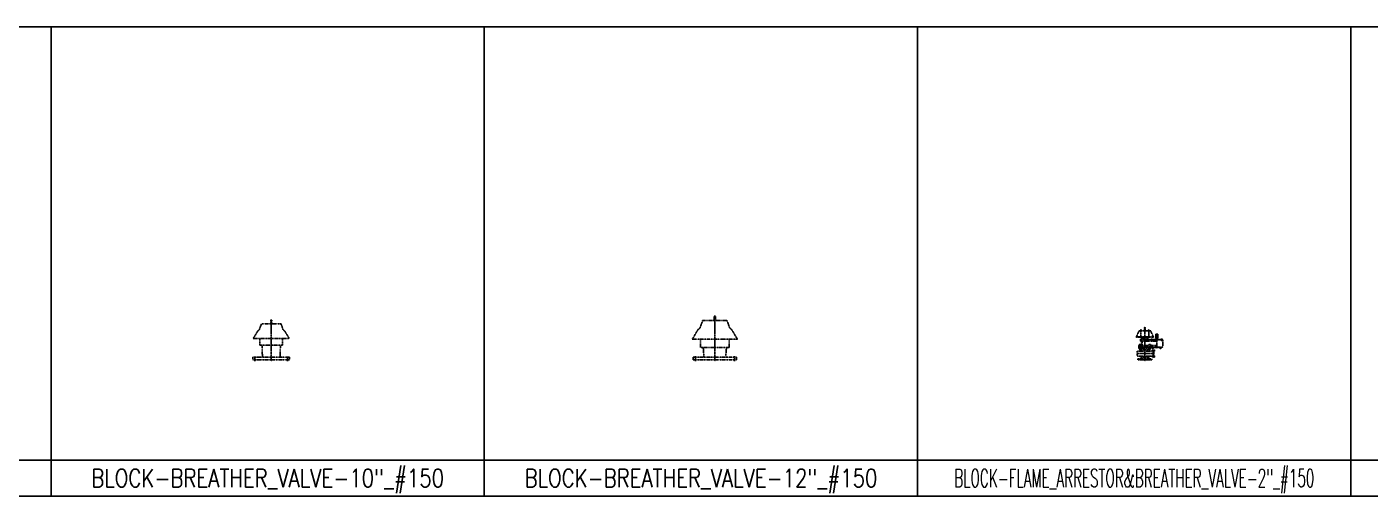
# Model space of a CAD drawing. Header units: millimetres. Extents: x -2091 to 296200, y -2515 to 5200.
# Drawn here: x 147133 to 162012, y 0 to 5200 of the extents above; entities that cross this region are included whole.
import ezdxf
from ezdxf.enums import TextEntityAlignment as Align

# ---------------------------------------------------------------- set-up
doc = ezdxf.new("R2010")
doc.units = ezdxf.units.MM
for name, pattern in [('CENTER2', [1.125, 0.75, -0.125, 0.125, -0.125]), ('CONTINU', [0]), ('PHANTOM2', [1.25, 0.625, -0.125, 0.125, -0.125, 0.125, -0.125])]:
    doc.linetypes.add(name, pattern=pattern)
doc.layers.add('WP', color=6, linetype='Continuous')
doc.styles.add('ROMANS', font='romans.shx')

msp = doc.modelspace()

# ---------------------------------------------------------------- linework, layer by layer
at = {"color": 3, "linetype": 'PHANTOM2'}
for p, q in [((149834.23, 1951.02), (149844.52, 1951.02)), ((149834.23, 1909.82), (149834.23, 1951.02)), ((149844.52, 1909.82), (149844.52, 1951.02)), ((154618.18, 1944.82), (154589.46, 1864.41)), ((154618.18, 1944.82), (154888.92, 1944.82)), ((154747.76, 1991.17), (154759.34, 1991.17)), ((154747.76, 1944.82), (154747.76, 1991.17)), ((154759.34, 1944.82), (154759.34, 1991.17)), ((154888.92, 1944.82), (154917.63, 1864.41)), ((149690.04, 1829.88), (149639.38, 1745.12)), ((149690.04, 1829.88), (149708.11, 1845.5)), ((149731.08, 1909.82), (149708.11, 1845.5)), ((149731.08, 1909.82), (149947.67, 1909.82)), ((149947.67, 1909.82), (149970.65, 1845.5)), ((149988.71, 1829.88), (149970.65, 1845.5)), ((149988.71, 1829.88), (150039.38, 1745.12)), ((154566.87, 1844.9), (154503.55, 1738.94)), ((154566.87, 1844.9), (154589.46, 1864.41)), ((154940.22, 1844.9), (154917.63, 1864.41)), ((154940.22, 1844.9), (155003.55, 1738.94)), ((159452.09, 1830.55), (159424.6, 1766.92)), ((159456.65, 1833.55), (159556.91, 1833.55)), ((159468.62, 1835.32), (159468.62, 1839.41)), ((159468.62, 1835.32), (159479.26, 1835.32)), ((159468.69, 1835.32), (159468.69, 1833.55)), ((159473.94, 1835.32), (159468.69, 1835.32)), ((159469.95, 1839.93), (159477.93, 1839.93)), ((159471.03, 1842.06), (159471.7, 1842.76)), ((159471.03, 1842.06), (159471.03, 1839.93)), ((159471.03, 1842.06), (159476.85, 1842.06)), ((159471.28, 1839.41), (159471.28, 1835.32)), ((159471.7, 1842.76), (159471.7, 1839.93)), ((159476.18, 1842.76), (159471.7, 1842.76)), ((159476.18, 1842.76), (159471.7, 1842.76)), ((159472.17, 1833.55), (159473.94, 1835.32)), ((159473.94, 1833.55), (159475.71, 1835.32)), ((159475.71, 1835.32), (159479.18, 1835.32)), ((159476.18, 1842.76), (159476.18, 1839.93)), ((159476.85, 1842.06), (159476.18, 1842.76)), ((159476.6, 1839.41), (159476.6, 1835.32)), ((159476.85, 1842.06), (159476.85, 1839.93)), ((159479.18, 1835.32), (159479.18, 1833.55)), ((159479.26, 1839.41), (159479.26, 1835.32)), ((159512.5, 1867.62), (159512.5, 1833.55)), ((159512.5, 1867.62), (159521.24, 1867.62)), ((159521.24, 1867.62), (159521.24, 1833.55)), ((159554.5, 1835.32), (159554.5, 1839.41)), ((159565.14, 1835.32), (159554.5, 1835.32)), ((159558.04, 1835.32), (159554.57, 1835.32)), ((159554.57, 1835.32), (159554.57, 1833.55)), ((159554.57, 1833.55), (159559.82, 1833.55)), ((159563.81, 1839.93), (159555.83, 1839.93)), ((159556.91, 1842.06), (159557.58, 1842.76)), ((159562.72, 1842.06), (159556.91, 1842.06)), ((159556.91, 1842.06), (159556.91, 1839.93)), ((159557.16, 1839.41), (159557.16, 1835.32)), ((159557.58, 1842.76), (159562.06, 1842.76)), ((159557.58, 1842.76), (159562.06, 1842.76)), ((159557.58, 1842.76), (159557.58, 1839.93)), ((159559.82, 1833.55), (159558.04, 1835.32)), ((159561.59, 1833.55), (159559.82, 1835.32)), ((159559.82, 1835.32), (159565.06, 1835.32)), ((159559.82, 1833.55), (159577.11, 1833.55)), ((159562.06, 1842.76), (159562.06, 1839.93)), ((159562.72, 1842.06), (159562.06, 1842.76)), ((159562.48, 1839.41), (159562.48, 1835.32)), ((159562.72, 1842.06), (159562.72, 1839.93)), ((159565.06, 1835.32), (159565.06, 1833.55)), ((159565.14, 1835.32), (159565.14, 1839.41)), ((159581.66, 1830.55), (159609.16, 1766.92)), ((159637.81, 1793.58), (159637.81, 1742.11)), ((159637.81, 1793.58), (159648.43, 1793.58)), ((159659.04, 1793.58), (159648.43, 1793.58)), ((159659.04, 1793.58), (159659.04, 1742.11)), ((149639.38, 1745.12), (150039.38, 1745.12)), ((149713.5, 1745.12), (149713.5, 1671.68)), ((149965.25, 1671.68), (149713.5, 1671.68)), ((149737.18, 1662.75), (149741.99, 1549.46)), ((149941.58, 1662.75), (149936.76, 1549.46)), ((149965.25, 1745.12), (149965.25, 1671.68)), ((154503.55, 1738.94), (155003.55, 1738.94)), ((154596.2, 1738.94), (154596.2, 1647.15)), ((154910.89, 1647.15), (154596.2, 1647.15)), ((154910.89, 1738.94), (154910.89, 1647.15)), ((159422.91, 1766.92), (159610.85, 1766.92)), ((159422.91, 1762.67), (159610.85, 1762.67)), ((159449.12, 1667.61), (159449.12, 1650.67)), ((159449.12, 1667.61), (159565.59, 1667.61)), ((159449.12, 1652.09), (159571.47, 1652.09)), ((159449.19, 1640.43), (159449.19, 1650.67)), ((159516.94, 1650.67), (159449.19, 1650.67)), ((159449.19, 1640.43), (159450.91, 1638.71)), ((159450.91, 1638.71), (159582.98, 1638.71)), ((159452.1, 1668.54), (159462.41, 1668.54)), ((159452.1, 1667.61), (159452.1, 1668.54)), ((159452.8, 1668.56), (159452.8, 1673.97)), ((159452.87, 1638.71), (159452.87, 1633.31)), ((159470.02, 1675.65), (159454.8, 1675.65)), ((159457.39, 1681.42), (159456.81, 1680.83)), ((159456.81, 1680.83), (159468.02, 1680.83)), ((159456.81, 1675.65), (159456.81, 1680.83)), ((159456.81, 1668.54), (159456.81, 1673.97)), ((159456.87, 1633.31), (159456.87, 1638.71)), ((159457.39, 1681.42), (159467.43, 1681.42)), ((159457.39, 1681.42), (159457.39, 1675.65)), ((159472.73, 1668.54), (159462.41, 1668.54)), ((159466.84, 1736.44), (159473.94, 1736.44)), ((159466.84, 1736.44), (159466.84, 1730.77)), ((159466.84, 1730.77), (159466.84, 1716.59)), ((159513.33, 1730.77), (159466.84, 1730.77)), ((159648.43, 1716.59), (159466.84, 1716.59)), ((159467.43, 1681.42), (159468.02, 1680.83)), ((159467.43, 1681.42), (159467.43, 1675.65)), ((159468.02, 1675.65), (159468.02, 1680.83)), ((159468.02, 1668.54), (159468.02, 1673.97)), ((159468.08, 1633.31), (159468.08, 1638.71)), ((159468.89, 1737.86), (159478.98, 1737.86)), ((159468.89, 1736.44), (159468.89, 1737.86)), ((159472.02, 1668.56), (159472.02, 1673.97)), ((159472.09, 1638.71), (159472.09, 1633.31)), ((159472.65, 1737.86), (159474.07, 1736.44)), ((159472.73, 1667.61), (159472.73, 1668.54)), ((159474.07, 1737.86), (159475.48, 1736.44)), ((159479.24, 1737.86), (159474.07, 1737.86)), ((159475.48, 1736.44), (159479.24, 1736.44)), ((159476.84, 1736.44), (159479.96, 1736.44)), ((159476.84, 1736.44), (159480.66, 1736.44)), ((159479.24, 1736.44), (159479.24, 1737.86)), ((159479.25, 1758.42), (159479.25, 1755.23)), ((159479.25, 1755.23), (159554.5, 1755.23)), ((159480.31, 1760.42), (159553.44, 1760.42)), ((159480.31, 1759.48), (159480.31, 1760.42)), ((159480.31, 1759.48), (159516.87, 1759.48)), ((159482.06, 1675.01), (159480.52, 1709.82)), ((159481.37, 1737.86), (159481.37, 1741.4)), ((159482.08, 1741.4), (159481.37, 1741.4)), ((159484.1, 1755.23), (159482.08, 1748.49)), ((159482.08, 1748.49), (159482.08, 1737.86)), ((159551.66, 1748.49), (159482.08, 1748.49)), ((159488.05, 1652.09), (159484.56, 1730.77)), ((159553.44, 1759.48), (159516.87, 1759.48)), ((159516.94, 1650.67), (159562.48, 1650.67)), ((159516.94, 1650.67), (159584.7, 1650.67)), ((159520.42, 1730.77), (159566.91, 1730.77)), ((159520.59, 1730.77), (159556.91, 1730.77)), ((159545.7, 1652.09), (159546.39, 1667.61)), ((159548.56, 1716.59), (159549.18, 1730.77)), ((159549.64, 1755.23), (159551.66, 1748.49)), ((159551.66, 1748.49), (159551.66, 1737.86)), ((159552.37, 1741.4), (159551.66, 1741.4)), ((159552.37, 1737.86), (159552.37, 1741.4)), ((159556.91, 1736.44), (159553.08, 1736.44)), ((159553.44, 1759.48), (159553.44, 1760.42)), ((159556.91, 1736.44), (159553.79, 1736.44)), ((159554.5, 1758.42), (159554.5, 1755.23)), ((159554.64, 1736.44), (159554.64, 1737.86)), ((159554.64, 1737.86), (159559.82, 1737.86)), ((159558.4, 1736.44), (159554.64, 1736.44)), ((159564.73, 1737.86), (159554.91, 1737.86)), ((159556.27, 1736.44), (159556.91, 1736.44)), ((159559.82, 1737.86), (159558.4, 1736.44)), ((159558.4, 1736.44), (159559.82, 1736.44)), ((159558.93, 1675.48), (159558.93, 1671.15)), ((159561.23, 1737.86), (159559.82, 1736.44)), ((159559.82, 1736.44), (159564.99, 1736.44)), ((159564.99, 1737.86), (159561.23, 1737.86)), ((159561.79, 1638.71), (159561.79, 1633.31)), ((159562.47, 1679.02), (159580.2, 1679.02)), ((159562.72, 1736.44), (159563.36, 1736.44)), ((159566.91, 1736.44), (159562.72, 1736.44)), ((159562.72, 1730.77), (159712.22, 1730.77)), ((159564.99, 1736.44), (159564.99, 1737.86)), ((159565.8, 1633.31), (159565.8, 1638.71)), ((159566.91, 1736.44), (159566.91, 1730.77)), ((159566.91, 1736.44), (159566.91, 1730.77)), ((159577.01, 1633.31), (159577.01, 1638.71)), ((159577.08, 1667.61), (159648.43, 1667.61)), ((159581.01, 1638.71), (159581.01, 1633.31)), ((159584.7, 1640.43), (159582.98, 1638.71)), ((159583.74, 1675.48), (159583.74, 1671.15)), ((159712.22, 1735.02), (159584.63, 1735.02)), ((159584.63, 1735.02), (159584.63, 1730.77)), ((159588.17, 1735.02), (159584.63, 1735.02)), ((159584.63, 1735.02), (159584.63, 1730.77)), ((159584.63, 1652.09), (159708.68, 1652.09)), ((159584.7, 1650.67), (159584.7, 1652.09)), ((159584.7, 1640.43), (159584.7, 1650.67)), ((159586.54, 1736.44), (159591.72, 1736.44)), ((159586.54, 1735.02), (159586.54, 1736.44)), ((159590.3, 1735.02), (159586.54, 1735.02)), ((159586.8, 1739.86), (159586.8, 1736.44)), ((159596.63, 1736.44), (159586.8, 1736.44)), ((159595.4, 1740.34), (159588.03, 1740.34)), ((159589.26, 1739.86), (159589.26, 1736.44)), ((159591.72, 1736.44), (159590.3, 1735.02)), ((159593.13, 1736.44), (159591.72, 1735.02)), ((159596.89, 1736.44), (159593.13, 1736.44)), ((159594.17, 1739.86), (159594.17, 1736.44)), ((159596.63, 1739.86), (159596.63, 1736.44)), ((159596.89, 1735.02), (159596.89, 1736.44)), ((159598.8, 1652.09), (159598.8, 1646.42)), ((159602.99, 1646.42), (159598.8, 1646.42)), ((159602.99, 1646.42), (159598.8, 1646.42)), ((159598.8, 1646.42), (159598.8, 1645.64)), ((159598.8, 1646.03), (159602.88, 1646.03)), ((159698.05, 1645.64), (159598.8, 1645.64)), ((159600.57, 1639.77), (159600.57, 1643.86)), ((159611.21, 1643.86), (159600.57, 1643.86)), ((159600.65, 1643.86), (159600.65, 1645.64)), ((159604.12, 1643.86), (159600.65, 1643.86)), ((159600.93, 1645.64), (159610.86, 1645.64)), ((159609.88, 1639.26), (159601.9, 1639.26)), ((159602.99, 1637.48), (159602.99, 1639.26)), ((159602.99, 1637.48), (159603.65, 1636.77)), ((159608.8, 1637.48), (159602.99, 1637.48)), ((159603.23, 1639.77), (159603.23, 1643.86)), ((159603.65, 1636.77), (159603.65, 1639.26)), ((159605.89, 1645.64), (159604.12, 1643.86)), ((159607.67, 1645.64), (159605.89, 1643.86)), ((159605.89, 1643.86), (159611.14, 1643.86)), ((159611.14, 1645.64), (159607.67, 1645.64)), ((159608.13, 1636.77), (159608.13, 1639.26)), ((159608.8, 1637.48), (159608.13, 1636.77)), ((159608.55, 1639.77), (159608.55, 1643.86)), ((159688.05, 1646.42), (159608.8, 1646.42)), ((159688.05, 1646.42), (159608.8, 1646.42)), ((159608.8, 1637.48), (159608.8, 1639.26)), ((159608.91, 1646.03), (159687.95, 1646.03)), ((159611.14, 1643.86), (159611.14, 1645.64)), ((159611.21, 1643.86), (159611.21, 1639.77)), ((159696.28, 1643.86), (159685.64, 1643.86)), ((159685.64, 1639.77), (159685.64, 1643.86)), ((159685.71, 1643.86), (159685.71, 1645.64)), ((159689.19, 1643.86), (159685.71, 1643.86)), ((159694.95, 1639.26), (159686.97, 1639.26)), ((159688.05, 1637.48), (159688.05, 1639.26)), ((159693.86, 1637.48), (159688.05, 1637.48)), ((159688.05, 1637.48), (159688.72, 1636.77)), ((159688.3, 1639.77), (159688.3, 1643.86)), ((159688.72, 1636.77), (159688.72, 1639.26)), ((159690.96, 1645.64), (159689.19, 1643.86)), ((159692.73, 1645.64), (159690.96, 1643.86)), ((159690.96, 1643.86), (159696.2, 1643.86)), ((159696.2, 1645.64), (159692.73, 1645.64)), ((159693.2, 1636.77), (159693.2, 1639.26)), ((159693.86, 1637.48), (159693.2, 1636.77)), ((159693.62, 1639.77), (159693.62, 1643.86)), ((159698.05, 1646.42), (159693.86, 1646.42)), ((159698.05, 1646.42), (159693.86, 1646.42)), ((159693.86, 1637.48), (159693.86, 1639.26)), ((159693.97, 1646.03), (159698.05, 1646.03)), ((159696.2, 1643.86), (159696.2, 1645.64)), ((159696.28, 1643.86), (159696.28, 1639.77)), ((159698.05, 1652.09), (159698.05, 1646.42)), ((159698.05, 1646.42), (159698.05, 1645.64)), ((159699.96, 1735.02), (159699.96, 1736.44)), ((159699.96, 1736.44), (159705.14, 1736.44)), ((159703.72, 1735.02), (159699.96, 1735.02)), ((159700.22, 1739.86), (159700.22, 1736.44)), ((159710.05, 1736.44), (159700.22, 1736.44)), ((159708.82, 1740.34), (159701.45, 1740.34)), ((159702.68, 1739.86), (159702.68, 1736.44)), ((159705.14, 1736.44), (159703.72, 1735.02)), ((159703.72, 1735.02), (159705.14, 1735.02)), ((159706.55, 1736.44), (159705.14, 1735.02)), ((159705.14, 1735.02), (159710.31, 1735.02)), ((159710.31, 1736.44), (159706.55, 1736.44)), ((159707.59, 1739.86), (159707.59, 1736.44)), ((159712.22, 1735.02), (159708.68, 1735.02)), ((159710.05, 1739.86), (159710.05, 1736.44)), ((159710.31, 1735.02), (159710.31, 1736.44)), ((159712.22, 1730.77), (159712.22, 1735.02)), ((159712.22, 1735.02), (159712.22, 1730.77)), ((159715.77, 1723.68), (159715.77, 1659.17)), ((149636.18, 1538.39), (149636.18, 1509.82)), ((149636.18, 1538.39), (150042.58, 1538.39)), ((149636.18, 1509.82), (150042.58, 1509.82)), ((150042.58, 1538.39), (150042.58, 1509.82)), ((154512.25, 1539.97), (154512.25, 1509.82)), ((154512.25, 1539.97), (154994.85, 1539.97)), ((154512.25, 1509.82), (154994.85, 1509.82)), ((154625.79, 1635.98), (154631.81, 1553.81)), ((154881.3, 1635.98), (154875.28, 1553.81)), ((154994.85, 1539.97), (154994.85, 1509.82)), ((159430.05, 1598.16), (159430.05, 1562.33)), ((159600.75, 1608.04), (159439.93, 1608.04)), ((159600.75, 1552.45), (159439.93, 1552.45)), ((159440.74, 1520.06), (159442.46, 1521.78)), ((159440.74, 1520.06), (159440.74, 1511.09)), ((159593.14, 1511.09), (159440.74, 1511.09)), ((159442.46, 1521.78), (159591.42, 1521.78)), ((159470.09, 1631.63), (159454.87, 1631.63)), ((159470.09, 1631.63), (159454.87, 1631.63)), ((159456.81, 1631.63), (159456.81, 1626.44)), ((159456.81, 1626.44), (159468.02, 1626.44)), ((159457.39, 1625.85), (159456.81, 1626.44)), ((159457.21, 1608.87), (159475.14, 1619.23)), ((159457.21, 1551.62), (159475.14, 1541.27)), ((159457.39, 1625.85), (159457.39, 1631.63)), ((159457.39, 1625.85), (159467.43, 1625.85)), ((159467.43, 1625.85), (159467.43, 1631.63)), ((159467.43, 1625.85), (159468.02, 1626.44)), ((159468.02, 1631.63), (159468.02, 1626.44)), ((159470.9, 1509.82), (159470.9, 1511.09)), ((159562.98, 1509.82), (159470.9, 1509.82)), ((159478.23, 1624.58), (159478.23, 1633.37)), ((159478.23, 1621.01), (159555.65, 1621.01)), ((159478.23, 1539.48), (159555.65, 1539.48)), ((159478.23, 1535.92), (159478.23, 1527.12)), ((159555.65, 1624.58), (159555.65, 1633.37)), ((159555.65, 1535.92), (159555.65, 1527.12)), ((159576.67, 1608.87), (159558.74, 1619.23)), ((159576.67, 1551.62), (159558.74, 1541.27)), ((159562.98, 1509.82), (159562.98, 1511.09)), ((159563.8, 1631.63), (159579.01, 1631.63)), ((159565.87, 1631.63), (159565.87, 1626.44)), ((159577.08, 1626.44), (159565.87, 1626.44)), ((159566.45, 1625.85), (159565.87, 1626.44)), ((159566.45, 1625.85), (159566.45, 1631.63)), ((159576.49, 1625.85), (159566.45, 1625.85)), ((159576.49, 1625.85), (159576.49, 1631.63)), ((159576.49, 1625.85), (159577.08, 1626.44)), ((159577.08, 1631.63), (159577.08, 1626.44)), ((159593.14, 1520.06), (159591.42, 1521.78)), ((159593.14, 1520.06), (159593.14, 1511.09)), ((159601.36, 1615.77), (159600.75, 1615.15)), ((159600.75, 1612.68), (159600.75, 1615.15)), ((159600.75, 1615.15), (159618.04, 1615.15)), ((159600.75, 1612.68), (159600.75, 1610.21)), ((159601.36, 1609.59), (159600.75, 1610.21)), ((159600.75, 1610.21), (159618.04, 1610.21)), ((159601.36, 1550.9), (159600.75, 1550.29)), ((159600.75, 1547.82), (159600.75, 1550.29)), ((159600.75, 1550.29), (159618.04, 1550.29)), ((159600.75, 1547.82), (159600.75, 1545.34)), ((159601.36, 1544.73), (159600.75, 1545.34)), ((159600.75, 1545.34), (159618.04, 1545.34)), ((159601.36, 1615.77), (159603.83, 1615.77)), ((159601.36, 1612.68), (159601.36, 1615.77)), ((159601.36, 1612.68), (159601.36, 1609.59)), ((159601.36, 1609.59), (159603.83, 1609.59)), ((159601.36, 1547.82), (159601.36, 1550.9)), ((159601.36, 1550.9), (159603.83, 1550.9)), ((159601.36, 1547.82), (159601.36, 1544.73)), ((159601.36, 1544.73), (159603.83, 1544.73)), ((159603.65, 1636.77), (159608.13, 1636.77)), ((159603.65, 1636.77), (159608.13, 1636.77)), ((159603.83, 1615.77), (159603.83, 1619.78)), ((159603.83, 1619.78), (159618.04, 1619.78)), ((159603.83, 1615.77), (159603.83, 1618.85)), ((159603.83, 1615.77), (159618.04, 1615.77)), ((159603.83, 1609.59), (159618.04, 1609.59)), ((159603.83, 1550.9), (159618.04, 1550.9)), ((159603.83, 1544.73), (159603.83, 1541.64)), ((159603.83, 1544.73), (159603.83, 1540.71)), ((159603.83, 1544.73), (159618.04, 1544.73)), ((159603.83, 1540.71), (159618.04, 1540.71)), ((159610.01, 1615.77), (159610.01, 1619.78)), ((159610.01, 1580.25), (159610.01, 1609.59)), ((159610.01, 1580.25), (159610.01, 1550.9)), ((159610.01, 1544.73), (159610.01, 1540.71)), ((159611.87, 1619.78), (159611.87, 1615.77)), ((159611.87, 1609.59), (159611.87, 1550.9)), ((159611.87, 1544.73), (159611.87, 1540.71)), ((159618.04, 1619.78), (159618.04, 1540.71)), ((159618.04, 1612.68), (159618.04, 1618.73)), ((159619.59, 1618.73), (159618.04, 1618.73)), ((159618.04, 1614.2), (159619.59, 1612.68)), ((159618.04, 1612.68), (159619.59, 1611.16)), ((159618.04, 1612.68), (159618.04, 1606.62)), ((159619.59, 1606.62), (159618.04, 1606.62)), ((159619.59, 1553.87), (159618.04, 1553.87)), ((159618.04, 1547.82), (159618.04, 1553.87)), ((159618.04, 1547.82), (159619.59, 1549.33)), ((159618.04, 1546.3), (159619.59, 1547.82)), ((159618.04, 1547.82), (159618.04, 1541.76)), ((159619.59, 1541.76), (159618.04, 1541.76)), ((159619.59, 1612.68), (159619.59, 1618.73)), ((159619.59, 1618.73), (159623.29, 1618.73)), ((159619.59, 1615.77), (159623.29, 1615.77)), ((159619.59, 1612.68), (159619.59, 1606.62)), ((159619.59, 1609.59), (159623.29, 1609.59)), ((159619.59, 1606.62), (159623.29, 1606.62)), ((159619.59, 1547.82), (159619.59, 1553.87)), ((159619.59, 1553.87), (159623.29, 1553.87)), ((159619.59, 1550.9), (159623.29, 1550.9)), ((159619.59, 1547.82), (159619.59, 1541.76)), ((159619.59, 1544.73), (159623.29, 1544.73)), ((159619.59, 1541.76), (159623.29, 1541.76)), ((159623.91, 1612.68), (159623.91, 1617.25)), ((159623.91, 1612.68), (159623.91, 1608.11)), ((159623.91, 1547.82), (159623.91, 1552.39)), ((159623.91, 1547.82), (159623.91, 1543.24)), ((159688.72, 1636.77), (159693.2, 1636.77)), ((159688.72, 1636.77), (159693.2, 1636.77))]:
    msp.add_line(p, q, dxfattribs=at)
at = {"color": 1, "linetype": 'CENTER2'}
for p, q in [((149839.38, 1509.82), (149839.38, 1959.02)), ((154753.55, 1509.82), (154753.55, 2003.17)), ((159473.94, 1845.16), (159473.94, 1762.67)), ((159516.94, 1509.82), (159516.94, 1873.21)), ((159559.82, 1844.24), (159559.82, 1762.67)), ((159648.43, 1801.82), (159648.43, 1635.91)), ((159462.48, 1686.55), (159462.48, 1622.12)), ((159473.94, 1740.65), (159473.94, 1721.92)), ((159559.82, 1737.86), (159559.82, 1721.92)), ((159571.47, 1685.03), (159571.47, 1621.5)), ((159591.72, 1746.64), (159591.72, 1715.96)), ((159605.89, 1629.63), (159605.89, 1652.09)), ((159690.96, 1629.63), (159690.96, 1652.09)), ((159705.14, 1746.64), (159705.14, 1715.96)), ((149658.4, 1496.79), (149658.4, 1546.31)), ((150020.35, 1496.79), (150020.35, 1546.31)), ((154537.65, 1494.28), (154537.65, 1549.42)), ((154969.45, 1494.28), (154969.45, 1549.42)), ((159623.63, 1580.25), (159430.05, 1580.25)), ((159456.62, 1508.04), (159456.62, 1524.82)), ((159577.27, 1508.04), (159577.27, 1524.82)), ((159593.2, 1612.68), (159631.64, 1612.68)), ((159593.2, 1547.82), (159631.64, 1547.82))]:
    msp.add_line(p, q, dxfattribs=at)
at = {"color": 3, "linetype": 'PHANTOM2'}
msp.add_lwpolyline([(159588.17, 1735.02), (159584.63, 1735.02), (159584.63, 1730.77), (159588.17, 1730.77)], close=True, dxfattribs=at)
for centre, radius, start, end in [((159456.65, 1828.59), 4.96, 90, 156.632345), ((159469.95, 1837.95), 1.98, 47.754494, 132.245506), ((159473.94, 1832.79), 7.14, 68.134543, 111.865457), ((159477.93, 1837.95), 1.98, 47.754494, 132.245506), ((159555.83, 1837.95), 1.98, 47.754494, 132.245506), ((159559.82, 1832.79), 7.14, 68.134543, 111.865457), ((159563.81, 1837.95), 1.98, 47.754494, 132.245506), ((159577.11, 1828.59), 4.96, 23.367655, 90), ((149727.23, 1661.68), 10, 6.136523, 90), ((149951.52, 1661.68), 10, 90, 173.863477), ((154613.37, 1634.65), 12.5, 6.136523, 90), ((154893.73, 1634.65), 12.5, 90, 173.863477), ((159422.91, 1764.79), 2.13, 90, 270), ((159454.8, 1673.61), 2.03, 10.044723, 169.955277), ((159462.41, 1665.44), 10.2, 56.666572, 123.333428), ((159470.02, 1673.61), 2.03, 10.044723, 169.955277), ((159473.44, 1709.51), 7.09, 2.533559, 90), ((159474.98, 1674.7), 7.09, 270, 2.533559), ((159472.05, 1633.37), 6.18, 0, 59.815401), ((159480.31, 1758.42), 1.06, 90, 180), ((159479.96, 1737.86), 1.42, 270, 0), ((159480.66, 1737.86), 1.42, 270, 0), ((159553.08, 1737.86), 1.42, 180, 270), ((159553.79, 1737.86), 1.42, 180, 270), ((159553.44, 1758.42), 1.06, 0, 90), ((159555.39, 1671.15), 3.54, 270, 0), ((159561.83, 1633.37), 6.18, 120.184599, 180), ((159562.47, 1675.48), 3.54, 90, 180), ((159580.2, 1675.48), 3.54, 0, 90), ((159587.29, 1671.15), 3.54, 180, 270), ((159588.03, 1738.54), 1.8, 47.116714, 132.883286), ((159591.72, 1733.85), 6.49, 67.780692, 112.219308), ((159595.4, 1738.54), 1.8, 47.116714, 132.883286), ((159601.9, 1641.23), 1.98, 227.754494, 312.245506), ((159605.89, 1646.4), 7.14, 248.134543, 291.865457), ((159609.88, 1641.23), 1.98, 227.754494, 312.245506), ((159610.85, 1764.79), 2.13, 270, 90), ((159629.19, 1743.81), 8.79, 268.460834, 348.858783), ((159666.13, 1742.11), 7.09, 180, 270), ((159686.97, 1641.23), 1.98, 227.754494, 312.245506), ((159690.96, 1646.4), 7.14, 248.134543, 291.865457), ((159694.95, 1641.23), 1.98, 227.754494, 312.245506), ((159701.45, 1738.54), 1.8, 47.116714, 132.883286), ((159705.14, 1733.85), 6.49, 67.780692, 112.219308), ((159708.82, 1738.54), 1.8, 47.116714, 132.883286), ((159708.68, 1723.68), 7.09, 0, 90), ((159708.68, 1659.17), 7.09, 270, 0), ((149732.05, 1548.39), 10, 270, 6.136523), ((149946.71, 1548.39), 10, 173.863477, 270), ((154619.38, 1552.47), 12.5, 270, 6.136523), ((154887.71, 1552.47), 12.5, 173.863477, 270), ((159439.93, 1598.16), 9.88, 90, 180), ((159439.93, 1562.33), 9.88, 180, 270), ((159454.87, 1633.66), 2.03, 190.044723, 349.955277), ((159454.12, 1614.22), 6.18, 270, 300), ((159454.12, 1546.27), 6.18, 60, 90), ((159462.48, 1641.83), 10.2, 236.666572, 303.333428), ((159470.09, 1633.66), 2.03, 190.044723, 349.955277), ((159472.05, 1624.58), 6.18, 300, 0), ((159472.05, 1535.92), 6.18, 0, 60), ((159472.05, 1527.12), 6.18, 300.184599, 0), ((159561.83, 1624.58), 6.18, 180, 240), ((159561.83, 1535.92), 6.18, 120, 180), ((159561.83, 1535.92), 6.18, 120, 180), ((159561.83, 1527.12), 6.18, 180, 239.815401), ((159563.8, 1633.66), 2.03, 190.044723, 349.955277), ((159571.4, 1641.83), 10.2, 236.666572, 303.333428), ((159579.76, 1614.22), 6.18, 240, 270), ((159579.76, 1546.27), 6.18, 90, 120), ((159579.01, 1633.66), 2.03, 190.044723, 349.955277), ((159600.75, 1611.13), 3.09, 270, 330), ((159600.75, 1549.36), 3.09, 30, 90), ((159621.82, 1617.25), 2.09, 314.76027, 45.23973), ((159615.88, 1612.68), 8.03, 337.380135, 22.619865), ((159621.82, 1608.11), 2.09, 314.76027, 45.23973), ((159621.82, 1552.39), 2.09, 314.76027, 45.23973), ((159615.88, 1547.82), 8.03, 337.380135, 22.619865), ((159621.82, 1543.24), 2.09, 314.76027, 45.23973)]:
    msp.add_arc(centre, radius, start, end, dxfattribs=at)
at = {"layer": 'WP', "ltscale": 0.5}
for points in [[(142600, 400), (147400, 400), (147400, 5200), (142600, 5200)], [(147400, 400), (152200, 400), (152200, 5200), (147400, 5200)], [(152200, 400), (157000, 400), (157000, 5200), (152200, 5200)], [(157000, 400), (161800, 400), (161800, 5200), (157000, 5200)], [(161800, 400), (166600, 400), (166600, 5200), (161800, 5200)]]:
    msp.add_lwpolyline(points, close=True, dxfattribs=at)
at = {"layer": 'WP', "linetype": 'CONTINU', "ltscale": 0.5}
for points in [[(142600, 0), (147400, 0), (147400, 400), (142600, 400)], [(147400, 0), (152200, 0), (152200, 400), (147400, 400)], [(152200, 0), (157000, 0), (157000, 400), (152200, 400)], [(157000, 0), (161800, 0), (161800, 400), (157000, 400)], [(161800, 0), (166600, 0), (166600, 400), (161800, 400)]]:
    msp.add_lwpolyline(points, close=True, dxfattribs=at)
at = {"layer": 'WP', "ltscale": 0.5}
for centre in [(149839.38, 1505.32), (154753.55, 1505.32), (159516.94, 1505.32)]:
    msp.add_circle(centre, 2.35, dxfattribs=at)

# ---------------------------------------------------------------- texts
at = {"layer": 'WP', "color": 7, "linetype": 'CONTINU', "lineweight": 53, "ltscale": 0.5, "style": 'ROMANS'}
for s, width, p in [('BLOCK-BREATHER_VALVE-10"_#150', 0.8, (149800, 200)), ('BLOCK-BREATHER_VALVE-12"_#150', 0.8, (154600, 200)), ('BLOCK-FLAME_ARRESTOR&BREATHER_VALVE-2"_#150', 0.55, (159400, 200))]:
    msp.add_text(s, height=200, dxfattribs=dict(at, width=width)).set_placement(p, align=Align.MIDDLE_CENTER)

doc.saveas('drawing.dxf')
